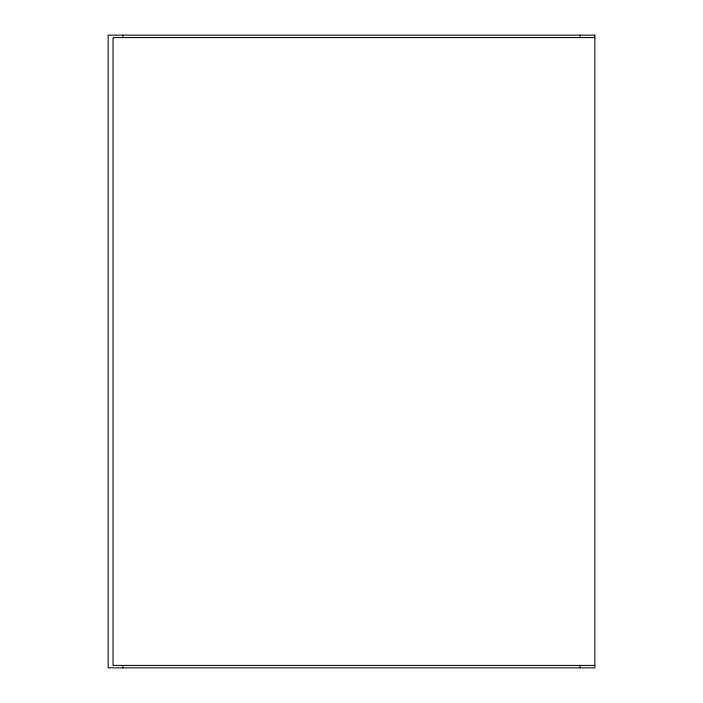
<?xml version="1.0" encoding="UTF-8"?>
<svg xmlns="http://www.w3.org/2000/svg" width="703" height="703" viewBox="0 0 703 703"><rect width="100%" height="100%" fill="white"/><g stroke="black" fill="none" stroke-linecap="round" stroke-linejoin="round"><path stroke-width="1.05" d="M594.843 37.584L113.025 37.584L113.025 665.416L594.843 665.416M580.247 35.15L580.247 37.347M580.247 665.653L580.247 667.85M122.753 35.15L122.753 37.347M122.753 665.653L122.753 667.85M594.843 35.15L108.157 35.15L108.157 667.85L594.843 667.85L594.843 35.15"/></g></svg>
